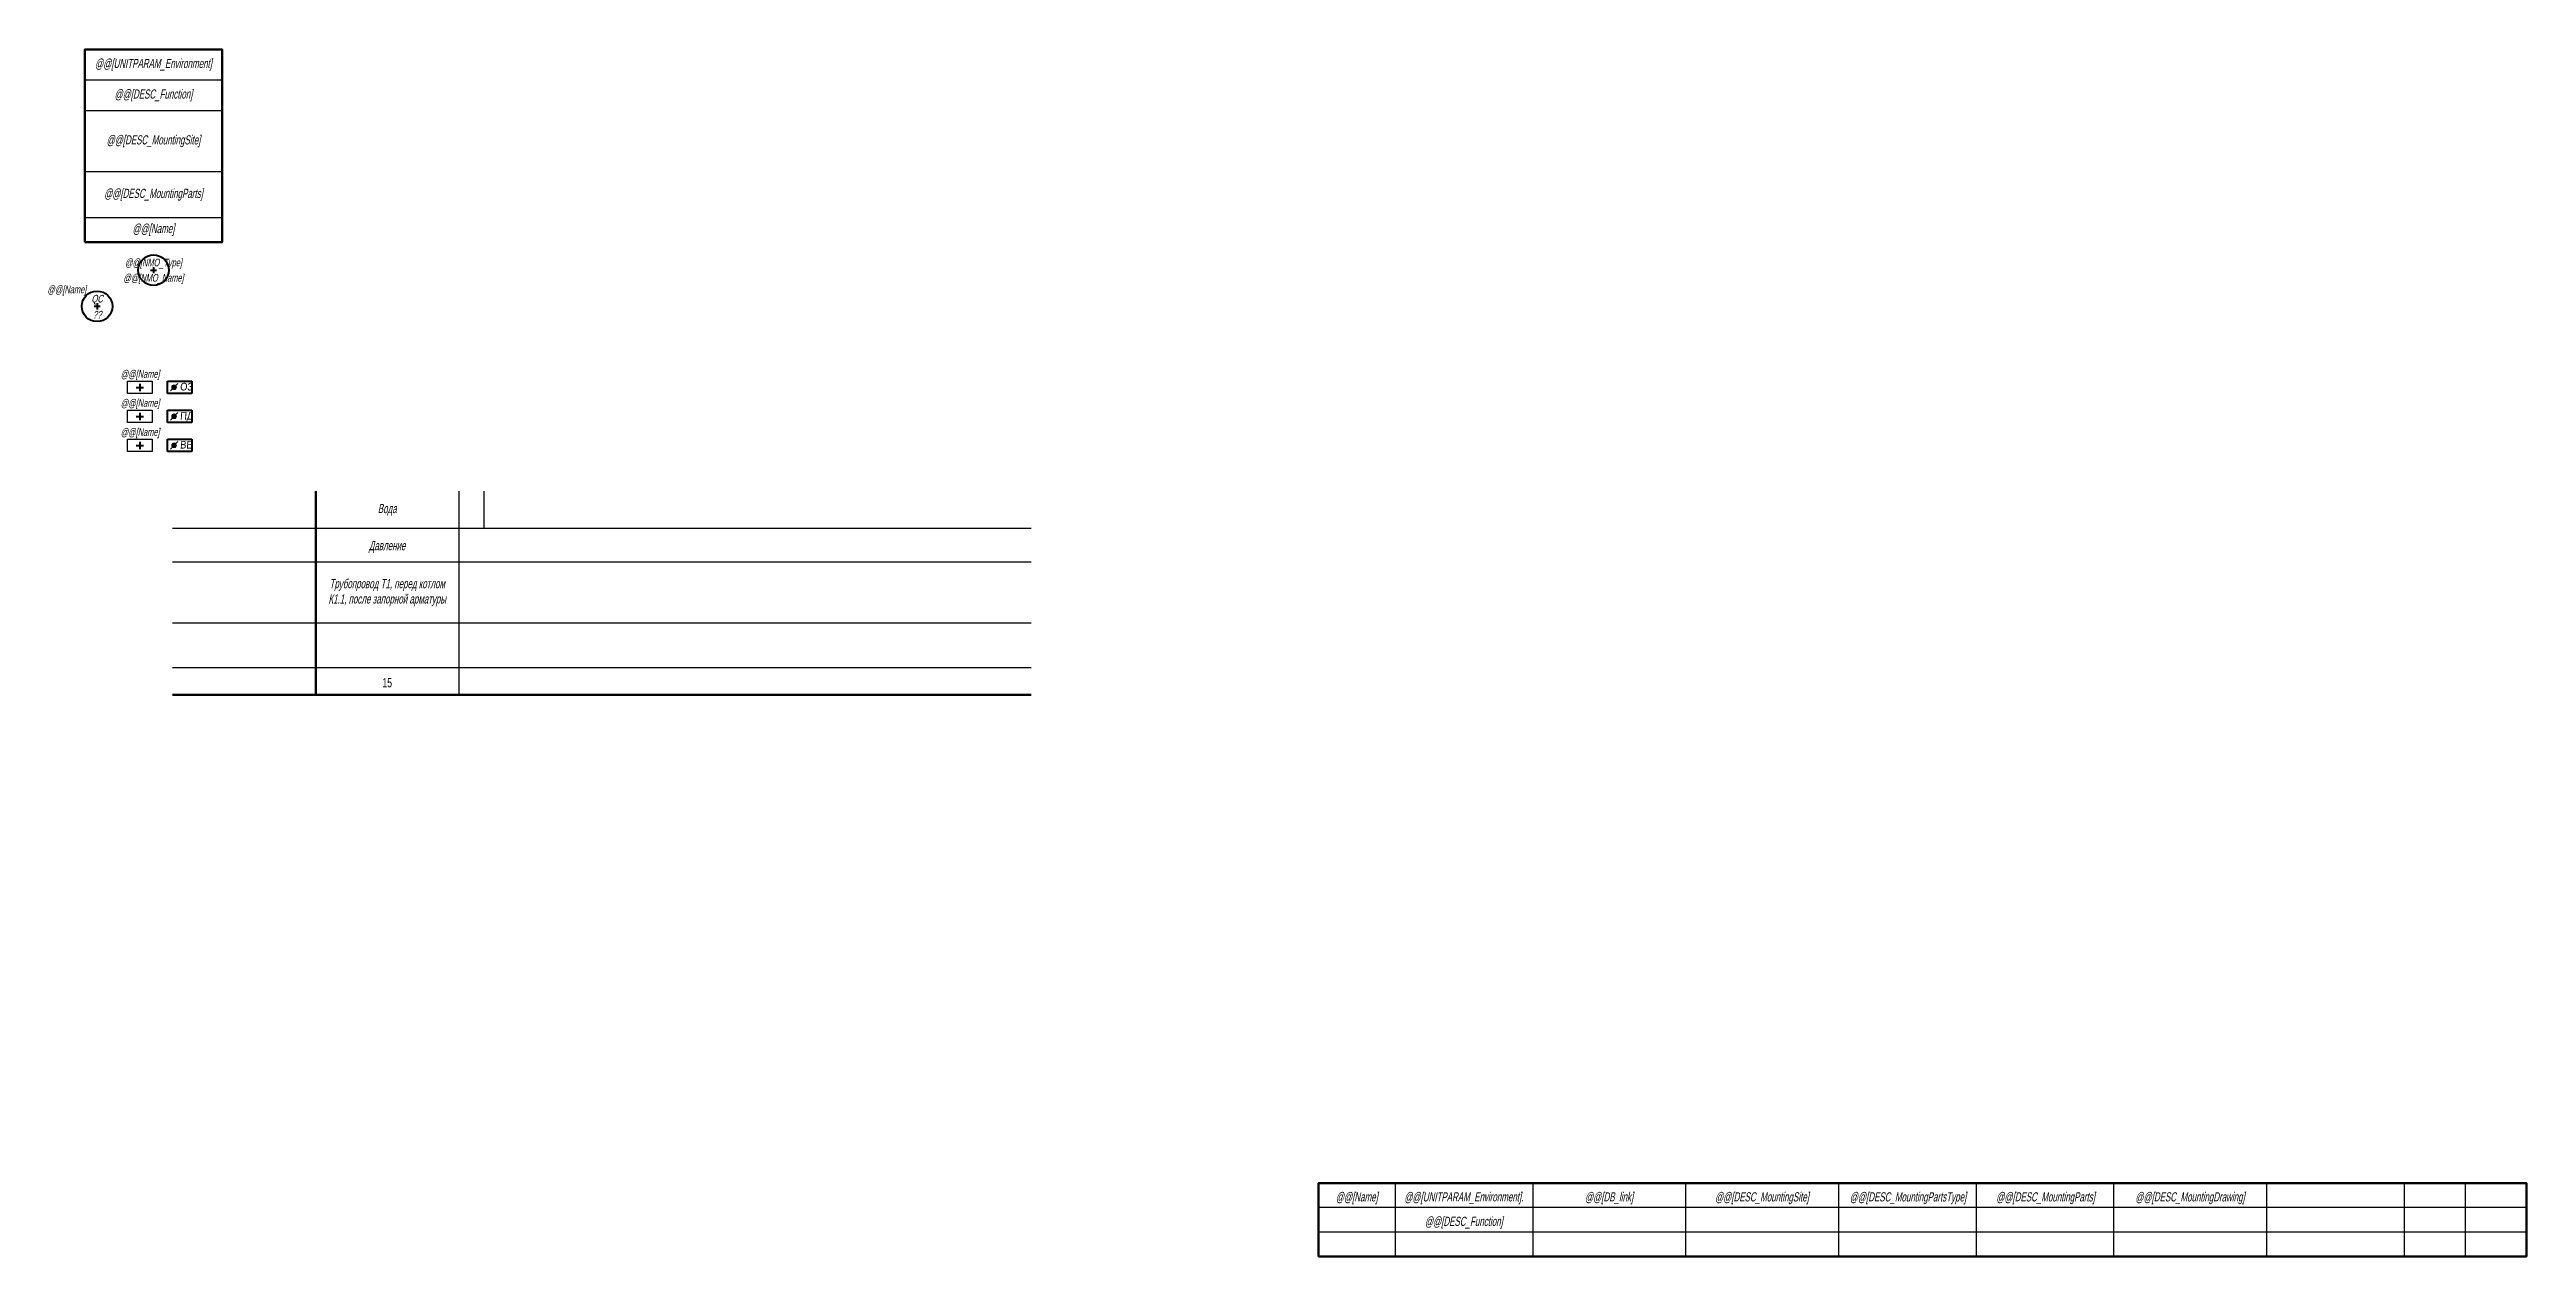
# Model space of a CAD drawing. Extents: x 37230 to 38040, y 33985 to 34380.
import ezdxf
from ezdxf.enums import TextEntityAlignment as Align

# ---------------------------------------------------------------- set-up
doc = ezdxf.new("R2010")
doc.units = 0
doc.header["$MEASUREMENT"] = 0
doc.layers.get('0').update_dxf_attribs({"linetype": 'CONTINUOUS'})
for name, color, linetype, lineweight in [('AV_K_DEVICE', 6, 'CONTINUOUS', 40), ('EL_DEVICE', 1, 'CONTINUOUS', 40), ('TABLE', 7, 'CONTINUOUS', 50)]:
    doc.layers.add(name, color=color, linetype=linetype, lineweight=lineweight)
for name, color, linetype in [('EL_DEVICE_NAME', 7, 'CONTINUOUS'), ('SYS_DEVICE_BORDER', 7, 'CONTINUOUS'), ('TEXT', 4, 'CONTINUOUS'), ('WINOSKA', 251, 'CONTINUOUS')]:
    doc.layers.add(name, color=color, linetype=linetype)
doc.styles.add('R2_5', font='gewind.shx', dxfattribs={"width": 0.65, "oblique": 12, "height": 2.5})

# ---------------------------------------------------------------- blocks, each defined once
blk = doc.blocks.new('DEVICE_CONNECTOR_SQUARE')
at = {"layer": 'EL_DEVICE'}
for p, q in [((-1, 0), (1, 0)), ((0, 1), (0, -1))]:
    blk.add_line(p, q, dxfattribs=at)
blk = doc.blocks.new('DEVICE_KIP_DETECTOR')
at = {"layer": 'SYS_DEVICE_BORDER'}
blk.add_circle((0, 0), 5, dxfattribs=at)
at = {"ltscale": 100}
blk.add_blockref('DEVICE_CONNECTOR_SQUARE', (0, 0), dxfattribs=at)
at = {"layer": 'EL_DEVICE_NAME', "style": 'R2_5', "oblique": 12, "width": 0.7}
blk.add_text('@@[Name]', height=2.5, dxfattribs=at).set_placement((-3.54, 3.54), align=Align.BOTTOM_RIGHT)
blk = doc.blocks.new('KIP_DETECTOR')
at = {"layer": 'AV_K_DEVICE'}
blk.add_circle((0, 0), 5, dxfattribs=at)
at = {"style": 'R2_5', "oblique": 15, "width": 0.75}
for s, p in [('QC', (0, 2.5)), ('??', (-0.01, -2.74))]:
    blk.add_text(s, height=2.5, dxfattribs=at).set_placement(p, align=Align.MIDDLE_CENTER)
blk = doc.blocks.new('DEVICE_KIP_OZK')
at = {"layer": 'SYS_DEVICE_BORDER'}
for p, q in [((-4, 2), (4, 2)), ((-4, -2), (-4, 2)), ((4, 2), (4, -2)), ((4, -2), (-4, -2))]:
    blk.add_line(p, q, dxfattribs=at)
at = {"ltscale": 100, "xscale": 1.199999999999999, "yscale": 1.199999999999999, "zscale": 1.199999999999999}
blk.add_blockref('DEVICE_CONNECTOR_SQUARE', (0, 0), dxfattribs=at)
at = {"layer": 'EL_DEVICE_NAME', "style": 'R2_5', "oblique": 12, "width": 0.7}
blk.add_text('@@[Name]', height=2.5, dxfattribs=at).set_placement((0.09, 3.13), align=Align.CENTER)
blk = doc.blocks.new('KIP_OZK')
at = {"layer": 'EL_DEVICE'}
for p, q in [((-4, 2), (4, 2)), ((-4, -2), (-4, 2)), ((4, 2), (4, -2)), ((4, -2), (-4, -2))]:
    blk.add_line(p, q, dxfattribs=at)
at = {"layer": 'EL_DEVICE', "linetype": 'Continuous', "lineweight": 30}
blk.add_line((-0.56, 1.28), (-3.03, -1.19), dxfattribs=at)
at = {"layer": 'EL_DEVICE', "ltscale": 100, "const_width": 0.8}
blk.add_lwpolyline([(-2.2, 0.04, 1), (-1.4, 0.04, 1)], format="xyb", close=True, dxfattribs=at)
at = {"layer": 'EL_DEVICE', "linetype": 'Continuous', "lineweight": 0}
blk.add_circle((-1.8, 0.04), 0.759, dxfattribs=at)
at = {"layer": 'EL_DEVICE', "linetype": 'Continuous', "lineweight": 30, "style": 'R2_5', "oblique": 5, "width": 0.9}
blk.add_text('ОЗ', height=2.5, rotation=0.00019, dxfattribs=at).set_placement((0.11, -1.02))
blk = doc.blocks.new('DEVICE_KIP_KPV')
at = {"layer": 'SYS_DEVICE_BORDER'}
for p, q in [((-4, 2), (4, 2)), ((-4, -2), (-4, 2)), ((4, 2), (4, -2)), ((4, -2), (-4, -2))]:
    blk.add_line(p, q, dxfattribs=at)
at = {"ltscale": 100, "xscale": 1.199999999999999, "yscale": 1.199999999999999, "zscale": 1.199999999999999}
blk.add_blockref('DEVICE_CONNECTOR_SQUARE', (0, 0), dxfattribs=at)
at = {"layer": 'EL_DEVICE_NAME', "style": 'R2_5', "oblique": 12, "width": 0.7}
blk.add_text('@@[Name]', height=2.5, dxfattribs=at).set_placement((0.09, 3.13), align=Align.CENTER)
blk = doc.blocks.new('KIP_KPV')
at = {"layer": 'EL_DEVICE'}
for p, q in [((-4, 2), (4, 2)), ((-4, -2), (-4, 2)), ((4, 2), (4, -2)), ((4, -2), (-4, -2))]:
    blk.add_line(p, q, dxfattribs=at)
at = {"layer": 'EL_DEVICE', "linetype": 'Continuous', "lineweight": 30}
blk.add_line((-0.56, 1.28), (-3.03, -1.19), dxfattribs=at)
at = {"layer": 'EL_DEVICE', "ltscale": 100, "const_width": 0.8}
blk.add_lwpolyline([(-2.2, 0.04, 1), (-1.4, 0.04, 1)], format="xyb", close=True, dxfattribs=at)
at = {"layer": 'EL_DEVICE', "linetype": 'Continuous', "lineweight": 0}
blk.add_circle((-1.8, 0.04), 0.759, dxfattribs=at)
at = {"layer": 'EL_DEVICE', "linetype": 'Continuous', "lineweight": 30, "style": 'R2_5', "oblique": 5, "width": 0.9}
blk.add_text('ПД', height=2.5, rotation=0.00019, dxfattribs=at).set_placement((0.11, -1.02))
blk = doc.blocks.new('DEVICE_KIP_VE')
at = {"layer": 'SYS_DEVICE_BORDER'}
for p, q in [((-4, 2), (4, 2)), ((-4, -2), (-4, 2)), ((4, 2), (4, -2)), ((4, -2), (-4, -2))]:
    blk.add_line(p, q, dxfattribs=at)
at = {"ltscale": 100, "xscale": 1.199999999999999, "yscale": 1.199999999999999, "zscale": 1.199999999999999}
blk.add_blockref('DEVICE_CONNECTOR_SQUARE', (0, 0), dxfattribs=at)
at = {"layer": 'EL_DEVICE_NAME', "style": 'R2_5', "oblique": 12, "width": 0.7}
blk.add_text('@@[Name]', height=2.5, dxfattribs=at).set_placement((0.09, 3.13), align=Align.CENTER)
blk = doc.blocks.new('KIP_VE')
at = {"layer": 'EL_DEVICE'}
for p, q in [((-4, 2), (4, 2)), ((-4, -2), (-4, 2)), ((4, 2), (4, -2)), ((4, -2), (-4, -2))]:
    blk.add_line(p, q, dxfattribs=at)
at = {"layer": 'EL_DEVICE', "linetype": 'Continuous', "lineweight": 30}
blk.add_line((-0.56, 1.28), (-3.03, -1.19), dxfattribs=at)
at = {"layer": 'EL_DEVICE', "ltscale": 100, "const_width": 0.8}
blk.add_lwpolyline([(-2.2, 0.04, 1), (-1.4, 0.04, 1)], format="xyb", close=True, dxfattribs=at)
at = {"layer": 'EL_DEVICE', "linetype": 'Continuous', "lineweight": 0}
blk.add_circle((-1.8, 0.04), 0.759, dxfattribs=at)
at = {"layer": 'EL_DEVICE', "linetype": 'Continuous', "lineweight": 30, "style": 'R2_5', "oblique": 5, "width": 0.9}
blk.add_text('ВЕ', height=2.5, rotation=0.00019, dxfattribs=at).set_placement((0.11, -1.02))
blk = doc.blocks.new('DEVICE_KIP_DEVICE')
at = {"layer": 'SYS_DEVICE_BORDER'}
blk.add_circle((0, 0), 5, dxfattribs=at)
at = {"ltscale": 100}
blk.add_blockref('DEVICE_CONNECTOR_SQUARE', (0, 0), dxfattribs=at)
at = {"layer": 'EL_DEVICE_NAME', "style": 'R2_5', "oblique": 12, "width": 0.7}
for s, p in [('@@[NMO_Type]', (0, 2.5)), ('@@[NMO_Name]', (0, -2.5))]:
    blk.add_text(s, height=2.5, dxfattribs=at).set_placement(p, align=Align.MIDDLE_CENTER)
blk = doc.blocks.new('KIP_DEVICE')
at = {"layer": 'AV_K_DEVICE'}
blk.add_circle((0, 0), 5, dxfattribs=at)
blk = doc.blocks.new('HEAD_CONNECTIONDIAGRAM')
at = {"layer": 'TABLE'}
blk.add_lwpolyline([(-22.5, 0), (22.5, 0), (22.5, 63), (-22.5, 63)], close=True, dxfattribs=at)
at = {"layer": 'WINOSKA', "ltscale": 100}
for p, q in [((22.5, 53), (-22.5, 53)), ((22.5, 43), (-22.5, 43)), ((22.5, 23), (-22.5, 23)), ((22.5, 8), (-22.5, 8))]:
    blk.add_line(p, q, dxfattribs=at)
at = {"layer": 'TEXT', "char_height": 3, "width": 44, "attachment_point": 5, "style": 'R2_5'}
for s, insert in [('@@[UNITPARAM_Environment]', (0, 58)), ('@@[DESC_Function]', (0, 48)), ('@@[DESC_MountingSite]', (0, 33)), ('@@[DESC_MountingParts]', (0, 15.5)), ('@@[Name]', (0, 4))]:
    blk.add_mtext(s, dxfattribs=dict(at, insert=insert))
blk = doc.blocks.new('KIP_LUGTABLEELEMENT')
at = {"layer": 'TABLE'}
blk.add_lwpolyline([(0, -24), (395, -24), (395, 0), (0, 0)], close=True, dxfattribs=at)
at = {"layer": 'WINOSKA', "ltscale": 100}
for p, q in [((395, -8), (0, -8)), ((25, 0), (25, -24)), ((70, 0), (70, -24)), ((120, 0), (120, -24)), ((170, 0), (170, -24)), ((215, 0), (215, -24)), ((260, 0), (260, -24)), ((310, 0), (310, -24)), ((355, 0), (355, -24)), ((375, 0), (375, -24)), ((395, -16), (0, -16))]:
    blk.add_line(p, q, dxfattribs=at)
at = {"layer": 'TEXT', "char_height": 3, "attachment_point": 2, "line_spacing_factor": 1.6, "style": 'R2_5'}
for s, insert, width in [('@@[Name]', (12.5, -3), 24), ('@@[UNITPARAM_Environment]. @@[DESC_Function]', (47.5, -3), 44), ('@@[DB_link]', (95, -3), 24), ('@@[DESC_MountingSite]', (145, -3), 48), ('@@[DESC_MountingPartsType]', (192.75, -3), 43.5), ('@@[DESC_MountingParts]', (237.75, -3), 43.5), ('@@[DESC_MountingDrawing]', (285, -3), 49)]:
    blk.add_mtext(s, dxfattribs=dict(at, insert=insert, width=width))

msp = doc.modelspace()

# ---------------------------------------------------------------- linework, layer by layer
at = {"ltscale": 100}
msp.add_line((37372.5, 34235), (37372.5, 34222.86), dxfattribs=at)
at = {"layer": 'TABLE'}
for p, q in [((37317.5, 34235), (37317.5, 34168.43)), ((37551.44, 34168.43), (37270.71, 34168.43))]:
    msp.add_line(p, q, dxfattribs=at)
at = {"layer": 'WINOSKA'}
for p, q in [((37364.29, 34235), (37364.29, 34168.43)), ((37551.44, 34222.86), (37270.71, 34222.86)), ((37551.44, 34211.82), (37270.71, 34211.82)), ((37551.44, 34191.85), (37270.71, 34191.85)), ((37270.71, 34177.36), (37551.44, 34177.36))]:
    msp.add_line(p, q, dxfattribs=at)

# ---------------------------------------------------------------- block references
for name, p in [('HEAD_CONNECTIONDIAGRAM', (37264.46, 34316.5)), ('KIP_LUGTABLEELEMENT', (37645.5, 34008.71))]:
    msp.add_blockref(name, p)
at = {"ltscale": 100}
for name, p in [('DEVICE_KIP_DEVICE', (37264.46, 34307.33)), ('KIP_DEVICE', (37264.46, 34307.33)), ('DEVICE_KIP_DETECTOR', (37246, 34295.5)), ('KIP_DETECTOR', (37246, 34295.5)), ('DEVICE_KIP_OZK', (37260, 34269)), ('DEVICE_KIP_KPV', (37260, 34259.5)), ('KIP_OZK', (37273, 34269)), ('KIP_KPV', (37273, 34259.5)), ('DEVICE_KIP_VE', (37260, 34250)), ('KIP_VE', (37273, 34250))]:
    msp.add_blockref(name, p, dxfattribs=at)

# ---------------------------------------------------------------- texts
at = {"layer": 'TEXT', "style": 'R2_5', "width": 0.7}
msp.add_text('15', height=3, dxfattribs=at).set_placement((37340.89, 34170.88), align=Align.CENTER)
at = {"layer": 'TEXT', "char_height": 3, "attachment_point": 5, "style": 'R2_5'}
for s, insert, width in [('{\\C4;Вода}', (37340.89, 34228.93), 46.7873), ('Давление', (37340.89, 34216.8), 46.7873), ('Трубопровод Т1, перед котлом К1.1, после запорной арматуры', (37340.89, 34201.84), 43.7038)]:
    msp.add_mtext(s, dxfattribs=dict(at, insert=insert, width=width))

doc.saveas('drawing.dxf')
